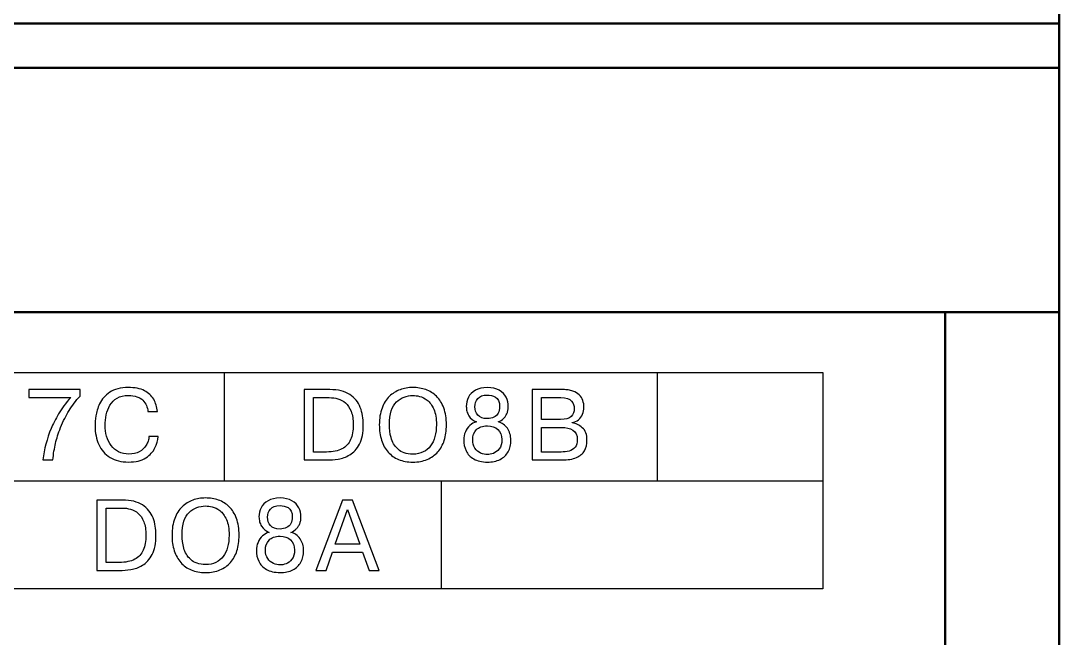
# Model space of a CAD drawing. Header units: millimetres. Extents: x 3520 to 8864, y 403 to 1747.
# Drawn here: x 7362.3 to 7380.53, y 1177.12 to 1187.97 of the extents above; entities that cross this region are included whole.
import ezdxf

# ---------------------------------------------------------------- set-up
doc = ezdxf.new("R2010")
doc.units = ezdxf.units.MM
doc.layers.add('main', color=5, linetype='Continuous', lineweight=50)
doc.layers.add('text', color=250, linetype='Continuous')

msp = doc.modelspace()

# ---------------------------------------------------------------- linework, layer by layer
at = {"layer": 'main', "color": 0, "linetype": 'Continuous'}
for p, q in [((7380.534, 1227.136, 1518.358), (7380.534, 1187.917, 1518.358)), ((7317.534, 1187.917, 1518.358), (7380.534, 1187.917, 1518.358)), ((7380.534, 1187.917, 1518.358), (7380.534, 1187.143, 1518.358)), ((7380.534, 1187.143, 1518.358), (7317.534, 1187.143, 1518.358)), ((7380.534, 1187.143, 1518.358), (7380.534, 1182.85, 1518.358)), ((7317.534, 1182.85, 1518.358), (7380.534, 1182.85, 1518.358)), ((7378.534, 1176.85, 1518.358), (7378.534, 1182.85, 1518.358)), ((7380.534, 1160.65, 1518.358), (7380.534, 1182.85, 1518.358))]:
    msp.add_line(p, q, dxfattribs=at)
at = {"layer": 'text', "color": 0}
for points, knots in [([(7321.181, 1177.988, 1518.358), (7321.181, 1177.988, 1518.358), (7376.381, 1177.988, 1518.358), (7376.381, 1177.988, 1518.358), (7376.381, 1177.988, 1518.358), (7376.381, 1177.988, 1518.358), (7376.381, 1181.788, 1518.358), (7376.381, 1181.788, 1518.358), (7376.381, 1181.788, 1518.358), (7376.381, 1181.788, 1518.358), (7321.181, 1181.788, 1518.358), (7321.181, 1181.788, 1518.358), (7321.181, 1181.788, 1518.358), (7321.181, 1181.788, 1518.358), (7321.181, 1177.988, 1518.358), (7321.181, 1177.988, 1518.358)], [0, 0, 0, 0, 0.25, 0.25, 0.25, 0.25, 0.5, 0.5, 0.5, 0.5, 0.75, 0.75, 0.75, 0.75, 1, 1, 1, 1]), ([(7362.441, 1181.349, 1518.358), (7362.441, 1181.349, 1518.358), (7362.441, 1181.489, 1518.358), (7362.441, 1181.489, 1518.358), (7362.441, 1181.489, 1518.358), (7362.441, 1181.489, 1518.358), (7363.342, 1181.489, 1518.358), (7363.342, 1181.489, 1518.358), (7363.342, 1181.489, 1518.358), (7363.342, 1181.489, 1518.358), (7363.342, 1181.376, 1518.358), (7363.342, 1181.376, 1518.358), (7363.342, 1181.376, 1518.358), (7363.306, 1181.336, 1518.358), (7363.271, 1181.294, 1518.358), (7363.238, 1181.249, 1518.358), (7363.238, 1181.249, 1518.358), (7363.206, 1181.208, 1518.358), (7363.177, 1181.165, 1518.358), (7363.15, 1181.122, 1518.358), (7363.15, 1181.122, 1518.358), (7363.123, 1181.078, 1518.358), (7363.097, 1181.032, 1518.358), (7363.073, 1180.983, 1518.358), (7363.073, 1180.983, 1518.358), (7363.048, 1180.934, 1518.358), (7363.024, 1180.881, 1518.358), (7363, 1180.822, 1518.358), (7363, 1180.822, 1518.358), (7362.961, 1180.724, 1518.358), (7362.932, 1180.631, 1518.358), (7362.912, 1180.545, 1518.358), (7362.912, 1180.545, 1518.358), (7362.892, 1180.46, 1518.358), (7362.876, 1180.362, 1518.358), (7362.864, 1180.254, 1518.358), (7362.864, 1180.254, 1518.358), (7362.864, 1180.254, 1518.358), (7362.688, 1180.254, 1518.358), (7362.688, 1180.254, 1518.358), (7362.688, 1180.254, 1518.358), (7362.712, 1180.443, 1518.358), (7362.761, 1180.627, 1518.358), (7362.836, 1180.808, 1518.358), (7362.836, 1180.808, 1518.358), (7362.85, 1180.842, 1518.358), (7362.869, 1180.882, 1518.358), (7362.893, 1180.928, 1518.358), (7362.893, 1180.928, 1518.358), (7362.916, 1180.973, 1518.358), (7362.941, 1181.019, 1518.358), (7362.967, 1181.065, 1518.358), (7362.967, 1181.065, 1518.358), (7363.021, 1181.159, 1518.358), (7363.091, 1181.254, 1518.358), (7363.18, 1181.349, 1518.358), (7363.18, 1181.349, 1518.358), (7363.18, 1181.349, 1518.358), (7362.441, 1181.349, 1518.358), (7362.441, 1181.349, 1518.358)], [0, 0, 0, 0, 0.066667, 0.066667, 0.066667, 0.066667, 0.133333, 0.133333, 0.133333, 0.133333, 0.2, 0.2, 0.2, 0.2, 0.266667, 0.266667, 0.266667, 0.266667, 0.333333, 0.333333, 0.333333, 0.333333, 0.4, 0.4, 0.4, 0.4, 0.466667, 0.466667, 0.466667, 0.466667, 0.533333, 0.533333, 0.533333, 0.533333, 0.6, 0.6, 0.6, 0.6, 0.666667, 0.666667, 0.666667, 0.666667, 0.733333, 0.733333, 0.733333, 0.733333, 0.8, 0.8, 0.8, 0.8, 0.866667, 0.866667, 0.866667, 0.866667, 0.933333, 0.933333, 0.933333, 0.933333, 1, 1, 1, 1]), ([(7364.551, 1180.663, 1518.358), (7364.551, 1180.663, 1518.358), (7364.717, 1180.663, 1518.358), (7364.717, 1180.663, 1518.358), (7364.717, 1180.663, 1518.358), (7364.709, 1180.597, 1518.358), (7364.69, 1180.531, 1518.358), (7364.658, 1180.465, 1518.358), (7364.658, 1180.465, 1518.358), (7364.626, 1180.399, 1518.358), (7364.573, 1180.341, 1518.358), (7364.497, 1180.291, 1518.358), (7364.497, 1180.291, 1518.358), (7364.421, 1180.241, 1518.358), (7364.32, 1180.217, 1518.358), (7364.194, 1180.217, 1518.358), (7364.194, 1180.217, 1518.358), (7364.066, 1180.217, 1518.358), (7363.958, 1180.244, 1518.358), (7363.87, 1180.298, 1518.358), (7363.87, 1180.298, 1518.358), (7363.782, 1180.352, 1518.358), (7363.716, 1180.428, 1518.358), (7363.672, 1180.523, 1518.358), (7363.672, 1180.523, 1518.358), (7363.65, 1180.572, 1518.358), (7363.634, 1180.623, 1518.358), (7363.623, 1180.676, 1518.358), (7363.623, 1180.676, 1518.358), (7363.612, 1180.729, 1518.358), (7363.607, 1180.787, 1518.358), (7363.607, 1180.85, 1518.358), (7363.607, 1180.85, 1518.358), (7363.607, 1180.904, 1518.358), (7363.611, 1180.963, 1518.358), (7363.62, 1181.028, 1518.358), (7363.62, 1181.028, 1518.358), (7363.628, 1181.092, 1518.358), (7363.651, 1181.164, 1518.358), (7363.687, 1181.242, 1518.358), (7363.687, 1181.242, 1518.358), (7363.724, 1181.32, 1518.358), (7363.783, 1181.387, 1518.358), (7363.864, 1181.443, 1518.358), (7363.864, 1181.443, 1518.358), (7363.947, 1181.498, 1518.358), (7364.054, 1181.526, 1518.358), (7364.189, 1181.526, 1518.358), (7364.189, 1181.526, 1518.358), (7364.304, 1181.526, 1518.358), (7364.399, 1181.507, 1518.358), (7364.472, 1181.47, 1518.358), (7364.472, 1181.47, 1518.358), (7364.546, 1181.433, 1518.358), (7364.6, 1181.382, 1518.358), (7364.636, 1181.319, 1518.358), (7364.636, 1181.319, 1518.358), (7364.671, 1181.256, 1518.358), (7364.693, 1181.185, 1518.358), (7364.701, 1181.107, 1518.358), (7364.701, 1181.107, 1518.358), (7364.701, 1181.107, 1518.358), (7364.535, 1181.107, 1518.358), (7364.535, 1181.107, 1518.358), (7364.535, 1181.107, 1518.358), (7364.528, 1181.18, 1518.358), (7364.498, 1181.245, 1518.358), (7364.446, 1181.302, 1518.358), (7364.446, 1181.302, 1518.358), (7364.393, 1181.358, 1518.358), (7364.307, 1181.386, 1518.358), (7364.189, 1181.386, 1518.358), (7364.189, 1181.386, 1518.358), (7364.11, 1181.386, 1518.358), (7364.045, 1181.371, 1518.358), (7363.992, 1181.34, 1518.358), (7363.992, 1181.34, 1518.358), (7363.94, 1181.309, 1518.358), (7363.898, 1181.269, 1518.358), (7363.867, 1181.217, 1518.358), (7363.867, 1181.217, 1518.358), (7363.837, 1181.166, 1518.358), (7363.815, 1181.11, 1518.358), (7363.802, 1181.047, 1518.358), (7363.802, 1181.047, 1518.358), (7363.79, 1180.985, 1518.358), (7363.783, 1180.922, 1518.358), (7363.783, 1180.858, 1518.358), (7363.783, 1180.858, 1518.358), (7363.783, 1180.793, 1518.358), (7363.792, 1180.731, 1518.358), (7363.809, 1180.671, 1518.358), (7363.809, 1180.671, 1518.358), (7363.826, 1180.61, 1518.358), (7363.852, 1180.556, 1518.358), (7363.888, 1180.508, 1518.358), (7363.888, 1180.508, 1518.358), (7363.923, 1180.461, 1518.358), (7363.966, 1180.425, 1518.358), (7364.02, 1180.397, 1518.358), (7364.02, 1180.397, 1518.358), (7364.073, 1180.37, 1518.358), (7364.133, 1180.356, 1518.358), (7364.202, 1180.356, 1518.358), (7364.202, 1180.356, 1518.358), (7364.271, 1180.356, 1518.358), (7364.332, 1180.37, 1518.358), (7364.383, 1180.399, 1518.358), (7364.383, 1180.399, 1518.358), (7364.435, 1180.428, 1518.358), (7364.474, 1180.465, 1518.358), (7364.503, 1180.511, 1518.358), (7364.503, 1180.511, 1518.358), (7364.518, 1180.537, 1518.358), (7364.53, 1180.562, 1518.358), (7364.538, 1180.586, 1518.358), (7364.538, 1180.586, 1518.358), (7364.547, 1180.611, 1518.358), (7364.551, 1180.637, 1518.358), (7364.551, 1180.663, 1518.358)], [0, 0, 0, 0, 0.033333, 0.033333, 0.033333, 0.033333, 0.066667, 0.066667, 0.066667, 0.066667, 0.1, 0.1, 0.1, 0.1, 0.133333, 0.133333, 0.133333, 0.133333, 0.166667, 0.166667, 0.166667, 0.166667, 0.2, 0.2, 0.2, 0.2, 0.233333, 0.233333, 0.233333, 0.233333, 0.266667, 0.266667, 0.266667, 0.266667, 0.3, 0.3, 0.3, 0.3, 0.333333, 0.333333, 0.333333, 0.333333, 0.366667, 0.366667, 0.366667, 0.366667, 0.4, 0.4, 0.4, 0.4, 0.433333, 0.433333, 0.433333, 0.433333, 0.466667, 0.466667, 0.466667, 0.466667, 0.5, 0.5, 0.5, 0.5, 0.533333, 0.533333, 0.533333, 0.533333, 0.566667, 0.566667, 0.566667, 0.566667, 0.6, 0.6, 0.6, 0.6, 0.633333, 0.633333, 0.633333, 0.633333, 0.666667, 0.666667, 0.666667, 0.666667, 0.7, 0.7, 0.7, 0.7, 0.733333, 0.733333, 0.733333, 0.733333, 0.766667, 0.766667, 0.766667, 0.766667, 0.8, 0.8, 0.8, 0.8, 0.833333, 0.833333, 0.833333, 0.833333, 0.866667, 0.866667, 0.866667, 0.866667, 0.9, 0.9, 0.9, 0.9, 0.933333, 0.933333, 0.933333, 0.933333, 0.966667, 0.966667, 0.966667, 0.966667, 1, 1, 1, 1]), ([(7367.275, 1181.489, 1518.358), (7367.275, 1181.489, 1518.358), (7367.729, 1181.489, 1518.358), (7367.729, 1181.489, 1518.358), (7367.729, 1181.489, 1518.358), (7367.874, 1181.489, 1518.358), (7367.991, 1181.46, 1518.358), (7368.078, 1181.402, 1518.358), (7368.078, 1181.402, 1518.358), (7368.166, 1181.344, 1518.358), (7368.228, 1181.269, 1518.358), (7368.263, 1181.177, 1518.358), (7368.263, 1181.177, 1518.358), (7368.299, 1181.084, 1518.358), (7368.316, 1180.983, 1518.358), (7368.316, 1180.875, 1518.358), (7368.316, 1180.875, 1518.358), (7368.316, 1180.733, 1518.358), (7368.294, 1180.619, 1518.358), (7368.248, 1180.532, 1518.358), (7368.248, 1180.532, 1518.358), (7368.203, 1180.446, 1518.358), (7368.146, 1180.383, 1518.358), (7368.078, 1180.343, 1518.358), (7368.078, 1180.343, 1518.358), (7368.044, 1180.324, 1518.358), (7368.01, 1180.308, 1518.358), (7367.977, 1180.296, 1518.358), (7367.977, 1180.296, 1518.358), (7367.943, 1180.283, 1518.358), (7367.91, 1180.274, 1518.358), (7367.875, 1180.269, 1518.358), (7367.875, 1180.269, 1518.358), (7367.808, 1180.259, 1518.358), (7367.739, 1180.254, 1518.358), (7367.667, 1180.254, 1518.358), (7367.667, 1180.254, 1518.358), (7367.667, 1180.254, 1518.358), (7367.275, 1180.254, 1518.358), (7367.275, 1180.254, 1518.358), (7367.275, 1180.254, 1518.358), (7367.275, 1180.254, 1518.358), (7367.275, 1181.489, 1518.358), (7367.275, 1181.489, 1518.358)], [0, 0, 0, 0, 0.090909, 0.090909, 0.090909, 0.090909, 0.181818, 0.181818, 0.181818, 0.181818, 0.272727, 0.272727, 0.272727, 0.272727, 0.363636, 0.363636, 0.363636, 0.363636, 0.454545, 0.454545, 0.454545, 0.454545, 0.545455, 0.545455, 0.545455, 0.545455, 0.636364, 0.636364, 0.636364, 0.636364, 0.727273, 0.727273, 0.727273, 0.727273, 0.818182, 0.818182, 0.818182, 0.818182, 0.909091, 0.909091, 0.909091, 0.909091, 1, 1, 1, 1]), ([(7369.186, 1180.217, 1518.358), (7369.092, 1180.217, 1518.358), (7369.009, 1180.232, 1518.358), (7368.936, 1180.262, 1518.358), (7368.936, 1180.262, 1518.358), (7368.863, 1180.292, 1518.358), (7368.801, 1180.336, 1518.358), (7368.751, 1180.393, 1518.358), (7368.751, 1180.393, 1518.358), (7368.701, 1180.449, 1518.358), (7368.663, 1180.518, 1518.358), (7368.636, 1180.6, 1518.358), (7368.636, 1180.6, 1518.358), (7368.61, 1180.682, 1518.358), (7368.597, 1180.772, 1518.358), (7368.597, 1180.871, 1518.358), (7368.597, 1180.871, 1518.358), (7368.597, 1180.984, 1518.358), (7368.612, 1181.082, 1518.358), (7368.644, 1181.165, 1518.358), (7368.644, 1181.165, 1518.358), (7368.675, 1181.249, 1518.358), (7368.718, 1181.317, 1518.358), (7368.772, 1181.37, 1518.358), (7368.772, 1181.37, 1518.358), (7368.827, 1181.423, 1518.358), (7368.89, 1181.462, 1518.358), (7368.96, 1181.488, 1518.358), (7368.96, 1181.488, 1518.358), (7369.031, 1181.513, 1518.358), (7369.106, 1181.526, 1518.358), (7369.186, 1181.526, 1518.358), (7369.186, 1181.526, 1518.358), (7369.266, 1181.526, 1518.358), (7369.341, 1181.513, 1518.358), (7369.412, 1181.489, 1518.358), (7369.412, 1181.489, 1518.358), (7369.483, 1181.464, 1518.358), (7369.546, 1181.425, 1518.358), (7369.6, 1181.372, 1518.358), (7369.6, 1181.372, 1518.358), (7369.655, 1181.319, 1518.358), (7369.697, 1181.251, 1518.358), (7369.728, 1181.167, 1518.358), (7369.728, 1181.167, 1518.358), (7369.759, 1181.083, 1518.358), (7369.775, 1180.984, 1518.358), (7369.775, 1180.871, 1518.358), (7369.775, 1180.871, 1518.358), (7369.775, 1180.769, 1518.358), (7369.762, 1180.677, 1518.358), (7369.737, 1180.598, 1518.358), (7369.737, 1180.598, 1518.358), (7369.711, 1180.519, 1518.358), (7369.673, 1180.451, 1518.358), (7369.623, 1180.395, 1518.358), (7369.623, 1180.395, 1518.358), (7369.573, 1180.338, 1518.358), (7369.512, 1180.294, 1518.358), (7369.438, 1180.263, 1518.358), (7369.438, 1180.263, 1518.358), (7369.365, 1180.232, 1518.358), (7369.281, 1180.217, 1518.358), (7369.186, 1180.217, 1518.358)], [0, 0, 0, 0, 0.0625, 0.0625, 0.0625, 0.0625, 0.125, 0.125, 0.125, 0.125, 0.1875, 0.1875, 0.1875, 0.1875, 0.25, 0.25, 0.25, 0.25, 0.3125, 0.3125, 0.3125, 0.3125, 0.375, 0.375, 0.375, 0.375, 0.4375, 0.4375, 0.4375, 0.4375, 0.5, 0.5, 0.5, 0.5, 0.5625, 0.5625, 0.5625, 0.5625, 0.625, 0.625, 0.625, 0.625, 0.6875, 0.6875, 0.6875, 0.6875, 0.75, 0.75, 0.75, 0.75, 0.8125, 0.8125, 0.8125, 0.8125, 0.875, 0.875, 0.875, 0.875, 0.9375, 0.9375, 0.9375, 0.9375, 1, 1, 1, 1]), ([(7370.494, 1180.217, 1518.358), (7370.398, 1180.217, 1518.358), (7370.318, 1180.235, 1518.358), (7370.256, 1180.271, 1518.358), (7370.256, 1180.271, 1518.358), (7370.193, 1180.308, 1518.358), (7370.148, 1180.355, 1518.358), (7370.12, 1180.414, 1518.358), (7370.12, 1180.414, 1518.358), (7370.092, 1180.472, 1518.358), (7370.078, 1180.536, 1518.358), (7370.078, 1180.604, 1518.358), (7370.078, 1180.604, 1518.358), (7370.078, 1180.654, 1518.358), (7370.088, 1180.702, 1518.358), (7370.107, 1180.747, 1518.358), (7370.107, 1180.747, 1518.358), (7370.126, 1180.791, 1518.358), (7370.153, 1180.829, 1518.358), (7370.186, 1180.859, 1518.358), (7370.186, 1180.859, 1518.358), (7370.22, 1180.89, 1518.358), (7370.259, 1180.911, 1518.358), (7370.302, 1180.922, 1518.358), (7370.302, 1180.922, 1518.358), (7370.244, 1180.943, 1518.358), (7370.2, 1180.98, 1518.358), (7370.169, 1181.031, 1518.358), (7370.169, 1181.031, 1518.358), (7370.154, 1181.057, 1518.358), (7370.142, 1181.083, 1518.358), (7370.135, 1181.11, 1518.358), (7370.135, 1181.11, 1518.358), (7370.127, 1181.136, 1518.358), (7370.124, 1181.165, 1518.358), (7370.124, 1181.194, 1518.358), (7370.124, 1181.194, 1518.358), (7370.124, 1181.251, 1518.358), (7370.136, 1181.304, 1518.358), (7370.161, 1181.354, 1518.358), (7370.161, 1181.354, 1518.358), (7370.186, 1181.404, 1518.358), (7370.226, 1181.446, 1518.358), (7370.283, 1181.478, 1518.358), (7370.283, 1181.478, 1518.358), (7370.338, 1181.51, 1518.358), (7370.409, 1181.526, 1518.358), (7370.494, 1181.526, 1518.358), (7370.494, 1181.526, 1518.358), (7370.578, 1181.526, 1518.358), (7370.648, 1181.51, 1518.358), (7370.703, 1181.478, 1518.358), (7370.703, 1181.478, 1518.358), (7370.758, 1181.446, 1518.358), (7370.799, 1181.405, 1518.358), (7370.823, 1181.355, 1518.358), (7370.823, 1181.355, 1518.358), (7370.848, 1181.305, 1518.358), (7370.861, 1181.251, 1518.358), (7370.861, 1181.194, 1518.358), (7370.861, 1181.194, 1518.358), (7370.861, 1181.172, 1518.358), (7370.859, 1181.151, 1518.358), (7370.856, 1181.132, 1518.358), (7370.856, 1181.132, 1518.358), (7370.852, 1181.113, 1518.358), (7370.847, 1181.094, 1518.358), (7370.839, 1181.075, 1518.358), (7370.839, 1181.075, 1518.358), (7370.831, 1181.057, 1518.358), (7370.822, 1181.04, 1518.358), (7370.812, 1181.024, 1518.358), (7370.812, 1181.024, 1518.358), (7370.802, 1181.008, 1518.358), (7370.791, 1180.994, 1518.358), (7370.777, 1180.981, 1518.358), (7370.777, 1180.981, 1518.358), (7370.751, 1180.957, 1518.358), (7370.721, 1180.937, 1518.358), (7370.684, 1180.922, 1518.358), (7370.684, 1180.922, 1518.358), (7370.75, 1180.906, 1518.358), (7370.804, 1180.868, 1518.358), (7370.845, 1180.81, 1518.358), (7370.845, 1180.81, 1518.358), (7370.886, 1180.751, 1518.358), (7370.906, 1180.682, 1518.358), (7370.906, 1180.603, 1518.358), (7370.906, 1180.603, 1518.358), (7370.906, 1180.563, 1518.358), (7370.903, 1180.526, 1518.358), (7370.895, 1180.493, 1518.358), (7370.895, 1180.493, 1518.358), (7370.888, 1180.46, 1518.358), (7370.876, 1180.429, 1518.358), (7370.858, 1180.398, 1518.358), (7370.858, 1180.398, 1518.358), (7370.826, 1180.341, 1518.358), (7370.779, 1180.296, 1518.358), (7370.717, 1180.264, 1518.358), (7370.717, 1180.264, 1518.358), (7370.656, 1180.233, 1518.358), (7370.581, 1180.217, 1518.358), (7370.494, 1180.217, 1518.358)], [0, 0, 0, 0, 0.038462, 0.038462, 0.038462, 0.038462, 0.076923, 0.076923, 0.076923, 0.076923, 0.115385, 0.115385, 0.115385, 0.115385, 0.153846, 0.153846, 0.153846, 0.153846, 0.192308, 0.192308, 0.192308, 0.192308, 0.230769, 0.230769, 0.230769, 0.230769, 0.269231, 0.269231, 0.269231, 0.269231, 0.307692, 0.307692, 0.307692, 0.307692, 0.346154, 0.346154, 0.346154, 0.346154, 0.384615, 0.384615, 0.384615, 0.384615, 0.423077, 0.423077, 0.423077, 0.423077, 0.461538, 0.461538, 0.461538, 0.461538, 0.5, 0.5, 0.5, 0.5, 0.538462, 0.538462, 0.538462, 0.538462, 0.576923, 0.576923, 0.576923, 0.576923, 0.615385, 0.615385, 0.615385, 0.615385, 0.653846, 0.653846, 0.653846, 0.653846, 0.692308, 0.692308, 0.692308, 0.692308, 0.730769, 0.730769, 0.730769, 0.730769, 0.769231, 0.769231, 0.769231, 0.769231, 0.807692, 0.807692, 0.807692, 0.807692, 0.846154, 0.846154, 0.846154, 0.846154, 0.884615, 0.884615, 0.884615, 0.884615, 0.923077, 0.923077, 0.923077, 0.923077, 0.961538, 0.961538, 0.961538, 0.961538, 1, 1, 1, 1]), ([(7371.279, 1181.489, 1518.358), (7371.279, 1181.489, 1518.358), (7371.821, 1181.489, 1518.358), (7371.821, 1181.489, 1518.358), (7371.821, 1181.489, 1518.358), (7371.855, 1181.489, 1518.358), (7371.887, 1181.487, 1518.358), (7371.914, 1181.483, 1518.358), (7371.914, 1181.483, 1518.358), (7371.942, 1181.479, 1518.358), (7371.968, 1181.472, 1518.358), (7371.993, 1181.464, 1518.358), (7371.993, 1181.464, 1518.358), (7372.04, 1181.448, 1518.358), (7372.078, 1181.426, 1518.358), (7372.107, 1181.397, 1518.358), (7372.107, 1181.397, 1518.358), (7372.136, 1181.369, 1518.358), (7372.157, 1181.336, 1518.358), (7372.17, 1181.299, 1518.358), (7372.17, 1181.299, 1518.358), (7372.183, 1181.262, 1518.358), (7372.19, 1181.22, 1518.358), (7372.19, 1181.175, 1518.358), (7372.19, 1181.175, 1518.358), (7372.19, 1181.134, 1518.358), (7372.181, 1181.095, 1518.358), (7372.165, 1181.057, 1518.358), (7372.165, 1181.057, 1518.358), (7372.149, 1181.02, 1518.358), (7372.125, 1180.988, 1518.358), (7372.093, 1180.961, 1518.358), (7372.093, 1180.961, 1518.358), (7372.061, 1180.935, 1518.358), (7372.024, 1180.918, 1518.358), (7371.983, 1180.91, 1518.358), (7371.983, 1180.91, 1518.358), (7371.983, 1180.91, 1518.358), (7371.983, 1180.905, 1518.358), (7371.983, 1180.905, 1518.358), (7371.983, 1180.905, 1518.358), (7372.047, 1180.895, 1518.358), (7372.107, 1180.866, 1518.358), (7372.161, 1180.82, 1518.358), (7372.161, 1180.82, 1518.358), (7372.216, 1180.774, 1518.358), (7372.243, 1180.7, 1518.358), (7372.243, 1180.598, 1518.358), (7372.243, 1180.598, 1518.358), (7372.243, 1180.529, 1518.358), (7372.228, 1180.468, 1518.358), (7372.199, 1180.417, 1518.358), (7372.199, 1180.417, 1518.358), (7372.17, 1180.365, 1518.358), (7372.122, 1180.326, 1518.358), (7372.057, 1180.297, 1518.358), (7372.057, 1180.297, 1518.358), (7371.991, 1180.268, 1518.358), (7371.906, 1180.254, 1518.358), (7371.802, 1180.254, 1518.358), (7371.802, 1180.254, 1518.358), (7371.802, 1180.254, 1518.358), (7371.279, 1180.254, 1518.358), (7371.279, 1180.254, 1518.358), (7371.279, 1180.254, 1518.358), (7371.279, 1180.254, 1518.358), (7371.279, 1181.489, 1518.358), (7371.279, 1181.489, 1518.358)], [0, 0, 0, 0, 0.058824, 0.058824, 0.058824, 0.058824, 0.117647, 0.117647, 0.117647, 0.117647, 0.176471, 0.176471, 0.176471, 0.176471, 0.235294, 0.235294, 0.235294, 0.235294, 0.294118, 0.294118, 0.294118, 0.294118, 0.352941, 0.352941, 0.352941, 0.352941, 0.411765, 0.411765, 0.411765, 0.411765, 0.470588, 0.470588, 0.470588, 0.470588, 0.529412, 0.529412, 0.529412, 0.529412, 0.588235, 0.588235, 0.588235, 0.588235, 0.647059, 0.647059, 0.647059, 0.647059, 0.705882, 0.705882, 0.705882, 0.705882, 0.764706, 0.764706, 0.764706, 0.764706, 0.823529, 0.823529, 0.823529, 0.823529, 0.882353, 0.882353, 0.882353, 0.882353, 0.941176, 0.941176, 0.941176, 0.941176, 1, 1, 1, 1]), ([(7367.441, 1181.349, 1518.358), (7367.441, 1181.349, 1518.358), (7367.441, 1180.393, 1518.358), (7367.441, 1180.393, 1518.358), (7367.441, 1180.393, 1518.358), (7367.441, 1180.393, 1518.358), (7367.672, 1180.393, 1518.358), (7367.672, 1180.393, 1518.358), (7367.672, 1180.393, 1518.358), (7367.782, 1180.393, 1518.358), (7367.872, 1180.412, 1518.358), (7367.941, 1180.449, 1518.358), (7367.941, 1180.449, 1518.358), (7368.011, 1180.486, 1518.358), (7368.061, 1180.54, 1518.358), (7368.093, 1180.611, 1518.358), (7368.093, 1180.611, 1518.358), (7368.124, 1180.682, 1518.358), (7368.14, 1180.769, 1518.358), (7368.14, 1180.871, 1518.358), (7368.14, 1180.871, 1518.358), (7368.14, 1180.966, 1518.358), (7368.127, 1181.045, 1518.358), (7368.102, 1181.108, 1518.358), (7368.102, 1181.108, 1518.358), (7368.077, 1181.171, 1518.358), (7368.044, 1181.22, 1518.358), (7368.004, 1181.255, 1518.358), (7368.004, 1181.255, 1518.358), (7367.963, 1181.29, 1518.358), (7367.919, 1181.315, 1518.358), (7367.87, 1181.329, 1518.358), (7367.87, 1181.329, 1518.358), (7367.821, 1181.342, 1518.358), (7367.771, 1181.349, 1518.358), (7367.719, 1181.349, 1518.358), (7367.719, 1181.349, 1518.358), (7367.719, 1181.349, 1518.358), (7367.441, 1181.349, 1518.358), (7367.441, 1181.349, 1518.358)], [0, 0, 0, 0, 0.1, 0.1, 0.1, 0.1, 0.2, 0.2, 0.2, 0.2, 0.3, 0.3, 0.3, 0.3, 0.4, 0.4, 0.4, 0.4, 0.5, 0.5, 0.5, 0.5, 0.6, 0.6, 0.6, 0.6, 0.7, 0.7, 0.7, 0.7, 0.8, 0.8, 0.8, 0.8, 0.9, 0.9, 0.9, 0.9, 1, 1, 1, 1]), ([(7369.186, 1180.356, 1518.358), (7369.254, 1180.356, 1518.358), (7369.315, 1180.369, 1518.358), (7369.368, 1180.394, 1518.358), (7369.368, 1180.394, 1518.358), (7369.42, 1180.42, 1518.358), (7369.463, 1180.455, 1518.358), (7369.497, 1180.5, 1518.358), (7369.497, 1180.5, 1518.358), (7369.531, 1180.545, 1518.358), (7369.557, 1180.599, 1518.358), (7369.574, 1180.663, 1518.358), (7369.574, 1180.663, 1518.358), (7369.59, 1180.727, 1518.358), (7369.599, 1180.796, 1518.358), (7369.599, 1180.871, 1518.358), (7369.599, 1180.871, 1518.358), (7369.599, 1180.984, 1518.358), (7369.583, 1181.075, 1518.358), (7369.552, 1181.146, 1518.358), (7369.552, 1181.146, 1518.358), (7369.521, 1181.217, 1518.358), (7369.483, 1181.269, 1518.358), (7369.437, 1181.304, 1518.358), (7369.437, 1181.304, 1518.358), (7369.392, 1181.338, 1518.358), (7369.348, 1181.36, 1518.358), (7369.304, 1181.371, 1518.358), (7369.304, 1181.371, 1518.358), (7369.261, 1181.381, 1518.358), (7369.222, 1181.386, 1518.358), (7369.186, 1181.386, 1518.358), (7369.186, 1181.386, 1518.358), (7369.077, 1181.386, 1518.358), (7368.981, 1181.349, 1518.358), (7368.898, 1181.273, 1518.358), (7368.898, 1181.273, 1518.358), (7368.815, 1181.197, 1518.358), (7368.773, 1181.064, 1518.358), (7368.773, 1180.871, 1518.358), (7368.773, 1180.871, 1518.358), (7368.773, 1180.798, 1518.358), (7368.783, 1180.723, 1518.358), (7368.803, 1180.646, 1518.358), (7368.803, 1180.646, 1518.358), (7368.823, 1180.569, 1518.358), (7368.864, 1180.501, 1518.358), (7368.925, 1180.443, 1518.358), (7368.925, 1180.443, 1518.358), (7368.986, 1180.385, 1518.358), (7369.073, 1180.356, 1518.358), (7369.186, 1180.356, 1518.358)], [0, 0, 0, 0, 0.076923, 0.076923, 0.076923, 0.076923, 0.153846, 0.153846, 0.153846, 0.153846, 0.230769, 0.230769, 0.230769, 0.230769, 0.307692, 0.307692, 0.307692, 0.307692, 0.384615, 0.384615, 0.384615, 0.384615, 0.461538, 0.461538, 0.461538, 0.461538, 0.538462, 0.538462, 0.538462, 0.538462, 0.615385, 0.615385, 0.615385, 0.615385, 0.692308, 0.692308, 0.692308, 0.692308, 0.769231, 0.769231, 0.769231, 0.769231, 0.846154, 0.846154, 0.846154, 0.846154, 0.923077, 0.923077, 0.923077, 0.923077, 1, 1, 1, 1]), ([(7370.494, 1180.981, 1518.358), (7370.537, 1180.981, 1518.358), (7370.575, 1180.989, 1518.358), (7370.608, 1181.006, 1518.358), (7370.608, 1181.006, 1518.358), (7370.642, 1181.023, 1518.358), (7370.667, 1181.046, 1518.358), (7370.684, 1181.077, 1518.358), (7370.684, 1181.077, 1518.358), (7370.701, 1181.108, 1518.358), (7370.709, 1181.145, 1518.358), (7370.709, 1181.189, 1518.358), (7370.709, 1181.189, 1518.358), (7370.709, 1181.275, 1518.358), (7370.685, 1181.331, 1518.358), (7370.636, 1181.356, 1518.358), (7370.636, 1181.356, 1518.358), (7370.587, 1181.381, 1518.358), (7370.539, 1181.393, 1518.358), (7370.494, 1181.393, 1518.358), (7370.494, 1181.393, 1518.358), (7370.414, 1181.393, 1518.358), (7370.358, 1181.372, 1518.358), (7370.325, 1181.331, 1518.358), (7370.325, 1181.331, 1518.358), (7370.292, 1181.289, 1518.358), (7370.275, 1181.242, 1518.358), (7370.275, 1181.189, 1518.358), (7370.275, 1181.189, 1518.358), (7370.275, 1181.132, 1518.358), (7370.293, 1181.083, 1518.358), (7370.327, 1181.042, 1518.358), (7370.327, 1181.042, 1518.358), (7370.361, 1181.001, 1518.358), (7370.417, 1180.981, 1518.358), (7370.494, 1180.981, 1518.358)], [0, 0, 0, 0, 0.111111, 0.111111, 0.111111, 0.111111, 0.222222, 0.222222, 0.222222, 0.222222, 0.333333, 0.333333, 0.333333, 0.333333, 0.444444, 0.444444, 0.444444, 0.444444, 0.555556, 0.555556, 0.555556, 0.555556, 0.666667, 0.666667, 0.666667, 0.666667, 0.777778, 0.777778, 0.777778, 0.777778, 0.888889, 0.888889, 0.888889, 0.888889, 1, 1, 1, 1]), ([(7371.445, 1181.349, 1518.358), (7371.445, 1181.349, 1518.358), (7371.445, 1180.965, 1518.358), (7371.445, 1180.965, 1518.358), (7371.445, 1180.965, 1518.358), (7371.445, 1180.965, 1518.358), (7371.779, 1180.965, 1518.358), (7371.779, 1180.965, 1518.358), (7371.779, 1180.965, 1518.358), (7371.867, 1180.965, 1518.358), (7371.929, 1180.983, 1518.358), (7371.965, 1181.02, 1518.358), (7371.965, 1181.02, 1518.358), (7372.002, 1181.056, 1518.358), (7372.02, 1181.102, 1518.358), (7372.02, 1181.157, 1518.358), (7372.02, 1181.157, 1518.358), (7372.02, 1181.204, 1518.358), (7372.005, 1181.248, 1518.358), (7371.973, 1181.289, 1518.358), (7371.973, 1181.289, 1518.358), (7371.942, 1181.329, 1518.358), (7371.879, 1181.349, 1518.358), (7371.784, 1181.349, 1518.358), (7371.784, 1181.349, 1518.358), (7371.784, 1181.349, 1518.358), (7371.445, 1181.349, 1518.358), (7371.445, 1181.349, 1518.358)], [0, 0, 0, 0, 0.142857, 0.142857, 0.142857, 0.142857, 0.285714, 0.285714, 0.285714, 0.285714, 0.428571, 0.428571, 0.428571, 0.428571, 0.571429, 0.571429, 0.571429, 0.571429, 0.714286, 0.714286, 0.714286, 0.714286, 0.857143, 0.857143, 0.857143, 0.857143, 1, 1, 1, 1]), ([(7370.494, 1180.349, 1518.358), (7370.525, 1180.349, 1518.358), (7370.56, 1180.356, 1518.358), (7370.599, 1180.37, 1518.358), (7370.599, 1180.37, 1518.358), (7370.637, 1180.383, 1518.358), (7370.671, 1180.41, 1518.358), (7370.702, 1180.449, 1518.358), (7370.702, 1180.449, 1518.358), (7370.733, 1180.488, 1518.358), (7370.748, 1180.542, 1518.358), (7370.748, 1180.612, 1518.358), (7370.748, 1180.612, 1518.358), (7370.748, 1180.689, 1518.358), (7370.725, 1180.749, 1518.358), (7370.678, 1180.791, 1518.358), (7370.678, 1180.791, 1518.358), (7370.632, 1180.833, 1518.358), (7370.57, 1180.854, 1518.358), (7370.494, 1180.854, 1518.358), (7370.494, 1180.854, 1518.358), (7370.407, 1180.854, 1518.358), (7370.342, 1180.831, 1518.358), (7370.3, 1180.784, 1518.358), (7370.3, 1180.784, 1518.358), (7370.258, 1180.737, 1518.358), (7370.236, 1180.68, 1518.358), (7370.236, 1180.612, 1518.358), (7370.236, 1180.612, 1518.358), (7370.236, 1180.552, 1518.358), (7370.25, 1180.502, 1518.358), (7370.276, 1180.462, 1518.358), (7370.276, 1180.462, 1518.358), (7370.303, 1180.422, 1518.358), (7370.336, 1180.393, 1518.358), (7370.376, 1180.375, 1518.358), (7370.376, 1180.375, 1518.358), (7370.416, 1180.358, 1518.358), (7370.455, 1180.349, 1518.358), (7370.494, 1180.349, 1518.358)], [0, 0, 0, 0, 0.1, 0.1, 0.1, 0.1, 0.2, 0.2, 0.2, 0.2, 0.3, 0.3, 0.3, 0.3, 0.4, 0.4, 0.4, 0.4, 0.5, 0.5, 0.5, 0.5, 0.6, 0.6, 0.6, 0.6, 0.7, 0.7, 0.7, 0.7, 0.8, 0.8, 0.8, 0.8, 0.9, 0.9, 0.9, 0.9, 1, 1, 1, 1]), ([(7371.445, 1180.826, 1518.358), (7371.445, 1180.826, 1518.358), (7371.445, 1180.393, 1518.358), (7371.445, 1180.393, 1518.358), (7371.445, 1180.393, 1518.358), (7371.445, 1180.393, 1518.358), (7371.789, 1180.393, 1518.358), (7371.789, 1180.393, 1518.358), (7371.789, 1180.393, 1518.358), (7371.84, 1180.393, 1518.358), (7371.887, 1180.399, 1518.358), (7371.93, 1180.411, 1518.358), (7371.93, 1180.411, 1518.358), (7371.972, 1180.422, 1518.358), (7372.007, 1180.444, 1518.358), (7372.033, 1180.477, 1518.358), (7372.033, 1180.477, 1518.358), (7372.06, 1180.509, 1518.358), (7372.073, 1180.554, 1518.358), (7372.073, 1180.612, 1518.358), (7372.073, 1180.612, 1518.358), (7372.073, 1180.691, 1518.358), (7372.048, 1180.746, 1518.358), (7371.997, 1180.778, 1518.358), (7371.997, 1180.778, 1518.358), (7371.946, 1180.81, 1518.358), (7371.877, 1180.826, 1518.358), (7371.789, 1180.826, 1518.358), (7371.789, 1180.826, 1518.358), (7371.789, 1180.826, 1518.358), (7371.445, 1180.826, 1518.358), (7371.445, 1180.826, 1518.358)], [0, 0, 0, 0, 0.125, 0.125, 0.125, 0.125, 0.25, 0.25, 0.25, 0.25, 0.375, 0.375, 0.375, 0.375, 0.5, 0.5, 0.5, 0.5, 0.625, 0.625, 0.625, 0.625, 0.75, 0.75, 0.75, 0.75, 0.875, 0.875, 0.875, 0.875, 1, 1, 1, 1]), ([(7363.635, 1179.549, 1518.358), (7363.635, 1179.549, 1518.358), (7364.089, 1179.549, 1518.358), (7364.089, 1179.549, 1518.358), (7364.089, 1179.549, 1518.358), (7364.234, 1179.549, 1518.358), (7364.351, 1179.52, 1518.358), (7364.439, 1179.463, 1518.358), (7364.439, 1179.463, 1518.358), (7364.527, 1179.405, 1518.358), (7364.588, 1179.329, 1518.358), (7364.624, 1179.237, 1518.358), (7364.624, 1179.237, 1518.358), (7364.659, 1179.144, 1518.358), (7364.676, 1179.043, 1518.358), (7364.676, 1178.935, 1518.358), (7364.676, 1178.935, 1518.358), (7364.676, 1178.793, 1518.358), (7364.654, 1178.679, 1518.358), (7364.609, 1178.593, 1518.358), (7364.609, 1178.593, 1518.358), (7364.563, 1178.506, 1518.358), (7364.506, 1178.443, 1518.358), (7364.438, 1178.404, 1518.358), (7364.438, 1178.404, 1518.358), (7364.404, 1178.384, 1518.358), (7364.37, 1178.368, 1518.358), (7364.337, 1178.356, 1518.358), (7364.337, 1178.356, 1518.358), (7364.304, 1178.343, 1518.358), (7364.27, 1178.335, 1518.358), (7364.235, 1178.33, 1518.358), (7364.235, 1178.33, 1518.358), (7364.168, 1178.319, 1518.358), (7364.099, 1178.314, 1518.358), (7364.027, 1178.314, 1518.358), (7364.027, 1178.314, 1518.358), (7364.027, 1178.314, 1518.358), (7363.635, 1178.314, 1518.358), (7363.635, 1178.314, 1518.358), (7363.635, 1178.314, 1518.358), (7363.635, 1178.314, 1518.358), (7363.635, 1179.549, 1518.358), (7363.635, 1179.549, 1518.358)], [0, 0, 0, 0, 0.090909, 0.090909, 0.090909, 0.090909, 0.181818, 0.181818, 0.181818, 0.181818, 0.272727, 0.272727, 0.272727, 0.272727, 0.363636, 0.363636, 0.363636, 0.363636, 0.454545, 0.454545, 0.454545, 0.454545, 0.545455, 0.545455, 0.545455, 0.545455, 0.636364, 0.636364, 0.636364, 0.636364, 0.727273, 0.727273, 0.727273, 0.727273, 0.818182, 0.818182, 0.818182, 0.818182, 0.909091, 0.909091, 0.909091, 0.909091, 1, 1, 1, 1]), ([(7365.546, 1178.277, 1518.358), (7365.452, 1178.277, 1518.358), (7365.369, 1178.292, 1518.358), (7365.296, 1178.322, 1518.358), (7365.296, 1178.322, 1518.358), (7365.223, 1178.352, 1518.358), (7365.162, 1178.396, 1518.358), (7365.111, 1178.453, 1518.358), (7365.111, 1178.453, 1518.358), (7365.061, 1178.509, 1518.358), (7365.023, 1178.579, 1518.358), (7364.996, 1178.66, 1518.358), (7364.996, 1178.66, 1518.358), (7364.97, 1178.742, 1518.358), (7364.957, 1178.832, 1518.358), (7364.957, 1178.932, 1518.358), (7364.957, 1178.932, 1518.358), (7364.957, 1179.044, 1518.358), (7364.972, 1179.142, 1518.358), (7365.004, 1179.226, 1518.358), (7365.004, 1179.226, 1518.358), (7365.035, 1179.309, 1518.358), (7365.078, 1179.377, 1518.358), (7365.133, 1179.43, 1518.358), (7365.133, 1179.43, 1518.358), (7365.187, 1179.483, 1518.358), (7365.25, 1179.522, 1518.358), (7365.321, 1179.548, 1518.358), (7365.321, 1179.548, 1518.358), (7365.392, 1179.573, 1518.358), (7365.466, 1179.586, 1518.358), (7365.546, 1179.586, 1518.358), (7365.546, 1179.586, 1518.358), (7365.626, 1179.586, 1518.358), (7365.701, 1179.574, 1518.358), (7365.773, 1179.549, 1518.358), (7365.773, 1179.549, 1518.358), (7365.844, 1179.524, 1518.358), (7365.906, 1179.485, 1518.358), (7365.961, 1179.432, 1518.358), (7365.961, 1179.432, 1518.358), (7366.015, 1179.38, 1518.358), (7366.057, 1179.311, 1518.358), (7366.089, 1179.227, 1518.358), (7366.089, 1179.227, 1518.358), (7366.119, 1179.143, 1518.358), (7366.135, 1179.045, 1518.358), (7366.135, 1178.932, 1518.358), (7366.135, 1178.932, 1518.358), (7366.135, 1178.829, 1518.358), (7366.122, 1178.738, 1518.358), (7366.097, 1178.659, 1518.358), (7366.097, 1178.659, 1518.358), (7366.071, 1178.579, 1518.358), (7366.033, 1178.511, 1518.358), (7365.983, 1178.455, 1518.358), (7365.983, 1178.455, 1518.358), (7365.933, 1178.398, 1518.358), (7365.872, 1178.355, 1518.358), (7365.799, 1178.323, 1518.358), (7365.799, 1178.323, 1518.358), (7365.725, 1178.293, 1518.358), (7365.641, 1178.277, 1518.358), (7365.546, 1178.277, 1518.358)], [0, 0, 0, 0, 0.0625, 0.0625, 0.0625, 0.0625, 0.125, 0.125, 0.125, 0.125, 0.1875, 0.1875, 0.1875, 0.1875, 0.25, 0.25, 0.25, 0.25, 0.3125, 0.3125, 0.3125, 0.3125, 0.375, 0.375, 0.375, 0.375, 0.4375, 0.4375, 0.4375, 0.4375, 0.5, 0.5, 0.5, 0.5, 0.5625, 0.5625, 0.5625, 0.5625, 0.625, 0.625, 0.625, 0.625, 0.6875, 0.6875, 0.6875, 0.6875, 0.75, 0.75, 0.75, 0.75, 0.8125, 0.8125, 0.8125, 0.8125, 0.875, 0.875, 0.875, 0.875, 0.9375, 0.9375, 0.9375, 0.9375, 1, 1, 1, 1]), ([(7365.546, 1178.417, 1518.358), (7365.615, 1178.417, 1518.358), (7365.675, 1178.429, 1518.358), (7365.728, 1178.454, 1518.358), (7365.728, 1178.454, 1518.358), (7365.78, 1178.48, 1518.358), (7365.824, 1178.515, 1518.358), (7365.857, 1178.56, 1518.358), (7365.857, 1178.56, 1518.358), (7365.892, 1178.605, 1518.358), (7365.917, 1178.659, 1518.358), (7365.934, 1178.723, 1518.358), (7365.934, 1178.723, 1518.358), (7365.951, 1178.787, 1518.358), (7365.959, 1178.856, 1518.358), (7365.959, 1178.932, 1518.358), (7365.959, 1178.932, 1518.358), (7365.959, 1179.044, 1518.358), (7365.944, 1179.136, 1518.358), (7365.912, 1179.206, 1518.358), (7365.912, 1179.206, 1518.358), (7365.881, 1179.277, 1518.358), (7365.843, 1179.329, 1518.358), (7365.797, 1179.364, 1518.358), (7365.797, 1179.364, 1518.358), (7365.752, 1179.398, 1518.358), (7365.708, 1179.421, 1518.358), (7365.665, 1179.431, 1518.358), (7365.665, 1179.431, 1518.358), (7365.622, 1179.441, 1518.358), (7365.582, 1179.446, 1518.358), (7365.546, 1179.446, 1518.358), (7365.546, 1179.446, 1518.358), (7365.437, 1179.446, 1518.358), (7365.342, 1179.409, 1518.358), (7365.258, 1179.333, 1518.358), (7365.258, 1179.333, 1518.358), (7365.175, 1179.258, 1518.358), (7365.133, 1179.124, 1518.358), (7365.133, 1178.932, 1518.358), (7365.133, 1178.932, 1518.358), (7365.133, 1178.858, 1518.358), (7365.143, 1178.783, 1518.358), (7365.164, 1178.706, 1518.358), (7365.164, 1178.706, 1518.358), (7365.184, 1178.629, 1518.358), (7365.224, 1178.562, 1518.358), (7365.285, 1178.504, 1518.358), (7365.285, 1178.504, 1518.358), (7365.347, 1178.446, 1518.358), (7365.433, 1178.417, 1518.358), (7365.546, 1178.417, 1518.358)], [0, 0, 0, 0, 0.076923, 0.076923, 0.076923, 0.076923, 0.153846, 0.153846, 0.153846, 0.153846, 0.230769, 0.230769, 0.230769, 0.230769, 0.307692, 0.307692, 0.307692, 0.307692, 0.384615, 0.384615, 0.384615, 0.384615, 0.461538, 0.461538, 0.461538, 0.461538, 0.538462, 0.538462, 0.538462, 0.538462, 0.615385, 0.615385, 0.615385, 0.615385, 0.692308, 0.692308, 0.692308, 0.692308, 0.769231, 0.769231, 0.769231, 0.769231, 0.846154, 0.846154, 0.846154, 0.846154, 0.923077, 0.923077, 0.923077, 0.923077, 1, 1, 1, 1]), ([(7366.854, 1178.277, 1518.358), (7366.758, 1178.277, 1518.358), (7366.678, 1178.295, 1518.358), (7366.616, 1178.332, 1518.358), (7366.616, 1178.332, 1518.358), (7366.554, 1178.368, 1518.358), (7366.508, 1178.416, 1518.358), (7366.48, 1178.474, 1518.358), (7366.48, 1178.474, 1518.358), (7366.452, 1178.533, 1518.358), (7366.438, 1178.596, 1518.358), (7366.438, 1178.664, 1518.358), (7366.438, 1178.664, 1518.358), (7366.438, 1178.715, 1518.358), (7366.448, 1178.763, 1518.358), (7366.467, 1178.807, 1518.358), (7366.467, 1178.807, 1518.358), (7366.486, 1178.852, 1518.358), (7366.513, 1178.889, 1518.358), (7366.547, 1178.92, 1518.358), (7366.547, 1178.92, 1518.358), (7366.58, 1178.95, 1518.358), (7366.619, 1178.971, 1518.358), (7366.662, 1178.982, 1518.358), (7366.662, 1178.982, 1518.358), (7366.605, 1179.004, 1518.358), (7366.56, 1179.04, 1518.358), (7366.529, 1179.091, 1518.358), (7366.529, 1179.091, 1518.358), (7366.514, 1179.117, 1518.358), (7366.502, 1179.144, 1518.358), (7366.495, 1179.17, 1518.358), (7366.495, 1179.17, 1518.358), (7366.488, 1179.197, 1518.358), (7366.484, 1179.225, 1518.358), (7366.484, 1179.254, 1518.358), (7366.484, 1179.254, 1518.358), (7366.484, 1179.311, 1518.358), (7366.496, 1179.364, 1518.358), (7366.521, 1179.414, 1518.358), (7366.521, 1179.414, 1518.358), (7366.546, 1179.464, 1518.358), (7366.587, 1179.506, 1518.358), (7366.643, 1179.538, 1518.358), (7366.643, 1179.538, 1518.358), (7366.699, 1179.57, 1518.358), (7366.769, 1179.586, 1518.358), (7366.854, 1179.586, 1518.358), (7366.854, 1179.586, 1518.358), (7366.939, 1179.586, 1518.358), (7367.008, 1179.57, 1518.358), (7367.063, 1179.538, 1518.358), (7367.063, 1179.538, 1518.358), (7367.118, 1179.506, 1518.358), (7367.159, 1179.465, 1518.358), (7367.184, 1179.415, 1518.358), (7367.184, 1179.415, 1518.358), (7367.209, 1179.365, 1518.358), (7367.221, 1179.311, 1518.358), (7367.221, 1179.254, 1518.358), (7367.221, 1179.254, 1518.358), (7367.221, 1179.232, 1518.358), (7367.219, 1179.211, 1518.358), (7367.216, 1179.192, 1518.358), (7367.216, 1179.192, 1518.358), (7367.212, 1179.173, 1518.358), (7367.207, 1179.154, 1518.358), (7367.199, 1179.136, 1518.358), (7367.199, 1179.136, 1518.358), (7367.191, 1179.117, 1518.358), (7367.183, 1179.1, 1518.358), (7367.173, 1179.085, 1518.358), (7367.173, 1179.085, 1518.358), (7367.162, 1179.069, 1518.358), (7367.151, 1179.054, 1518.358), (7367.138, 1179.042, 1518.358), (7367.138, 1179.042, 1518.358), (7367.112, 1179.017, 1518.358), (7367.081, 1178.997, 1518.358), (7367.045, 1178.982, 1518.358), (7367.045, 1178.982, 1518.358), (7367.11, 1178.966, 1518.358), (7367.164, 1178.929, 1518.358), (7367.205, 1178.87, 1518.358), (7367.205, 1178.87, 1518.358), (7367.246, 1178.811, 1518.358), (7367.267, 1178.742, 1518.358), (7367.267, 1178.664, 1518.358), (7367.267, 1178.664, 1518.358), (7367.267, 1178.623, 1518.358), (7367.263, 1178.586, 1518.358), (7367.255, 1178.553, 1518.358), (7367.255, 1178.553, 1518.358), (7367.248, 1178.521, 1518.358), (7367.236, 1178.489, 1518.358), (7367.218, 1178.459, 1518.358), (7367.218, 1178.459, 1518.358), (7367.186, 1178.401, 1518.358), (7367.139, 1178.356, 1518.358), (7367.078, 1178.324, 1518.358), (7367.078, 1178.324, 1518.358), (7367.016, 1178.293, 1518.358), (7366.941, 1178.277, 1518.358), (7366.854, 1178.277, 1518.358)], [0, 0, 0, 0, 0.038462, 0.038462, 0.038462, 0.038462, 0.076923, 0.076923, 0.076923, 0.076923, 0.115385, 0.115385, 0.115385, 0.115385, 0.153846, 0.153846, 0.153846, 0.153846, 0.192308, 0.192308, 0.192308, 0.192308, 0.230769, 0.230769, 0.230769, 0.230769, 0.269231, 0.269231, 0.269231, 0.269231, 0.307692, 0.307692, 0.307692, 0.307692, 0.346154, 0.346154, 0.346154, 0.346154, 0.384615, 0.384615, 0.384615, 0.384615, 0.423077, 0.423077, 0.423077, 0.423077, 0.461538, 0.461538, 0.461538, 0.461538, 0.5, 0.5, 0.5, 0.5, 0.538462, 0.538462, 0.538462, 0.538462, 0.576923, 0.576923, 0.576923, 0.576923, 0.615385, 0.615385, 0.615385, 0.615385, 0.653846, 0.653846, 0.653846, 0.653846, 0.692308, 0.692308, 0.692308, 0.692308, 0.730769, 0.730769, 0.730769, 0.730769, 0.769231, 0.769231, 0.769231, 0.769231, 0.807692, 0.807692, 0.807692, 0.807692, 0.846154, 0.846154, 0.846154, 0.846154, 0.884615, 0.884615, 0.884615, 0.884615, 0.923077, 0.923077, 0.923077, 0.923077, 0.961538, 0.961538, 0.961538, 0.961538, 1, 1, 1, 1]), ([(7366.854, 1179.041, 1518.358), (7366.897, 1179.041, 1518.358), (7366.935, 1179.049, 1518.358), (7366.968, 1179.066, 1518.358), (7366.968, 1179.066, 1518.358), (7367.002, 1179.083, 1518.358), (7367.027, 1179.107, 1518.358), (7367.044, 1179.137, 1518.358), (7367.044, 1179.137, 1518.358), (7367.061, 1179.168, 1518.358), (7367.069, 1179.206, 1518.358), (7367.069, 1179.249, 1518.358), (7367.069, 1179.249, 1518.358), (7367.069, 1179.336, 1518.358), (7367.045, 1179.391, 1518.358), (7366.996, 1179.416, 1518.358), (7366.996, 1179.416, 1518.358), (7366.947, 1179.441, 1518.358), (7366.899, 1179.453, 1518.358), (7366.854, 1179.453, 1518.358), (7366.854, 1179.453, 1518.358), (7366.774, 1179.453, 1518.358), (7366.718, 1179.433, 1518.358), (7366.685, 1179.391, 1518.358), (7366.685, 1179.391, 1518.358), (7366.652, 1179.349, 1518.358), (7366.635, 1179.302, 1518.358), (7366.635, 1179.249, 1518.358), (7366.635, 1179.249, 1518.358), (7366.635, 1179.192, 1518.358), (7366.653, 1179.143, 1518.358), (7366.687, 1179.102, 1518.358), (7366.687, 1179.102, 1518.358), (7366.722, 1179.061, 1518.358), (7366.777, 1179.041, 1518.358), (7366.854, 1179.041, 1518.358)], [0, 0, 0, 0, 0.111111, 0.111111, 0.111111, 0.111111, 0.222222, 0.222222, 0.222222, 0.222222, 0.333333, 0.333333, 0.333333, 0.333333, 0.444444, 0.444444, 0.444444, 0.444444, 0.555556, 0.555556, 0.555556, 0.555556, 0.666667, 0.666667, 0.666667, 0.666667, 0.777778, 0.777778, 0.777778, 0.777778, 0.888889, 0.888889, 0.888889, 0.888889, 1, 1, 1, 1]), ([(7367.777, 1178.634, 1518.358), (7367.777, 1178.634, 1518.358), (7367.661, 1178.314, 1518.358), (7367.661, 1178.314, 1518.358), (7367.661, 1178.314, 1518.358), (7367.661, 1178.314, 1518.358), (7367.483, 1178.314, 1518.358), (7367.483, 1178.314, 1518.358), (7367.483, 1178.314, 1518.358), (7367.483, 1178.314, 1518.358), (7367.95, 1179.549, 1518.358), (7367.95, 1179.549, 1518.358), (7367.95, 1179.549, 1518.358), (7367.95, 1179.549, 1518.358), (7368.127, 1179.549, 1518.358), (7368.127, 1179.549, 1518.358), (7368.127, 1179.549, 1518.358), (7368.127, 1179.549, 1518.358), (7368.594, 1178.314, 1518.358), (7368.594, 1178.314, 1518.358), (7368.594, 1178.314, 1518.358), (7368.594, 1178.314, 1518.358), (7368.416, 1178.314, 1518.358), (7368.416, 1178.314, 1518.358), (7368.416, 1178.314, 1518.358), (7368.416, 1178.314, 1518.358), (7368.299, 1178.634, 1518.358), (7368.299, 1178.634, 1518.358), (7368.299, 1178.634, 1518.358), (7368.299, 1178.634, 1518.358), (7367.777, 1178.634, 1518.358), (7367.777, 1178.634, 1518.358)], [0, 0, 0, 0, 0.125, 0.125, 0.125, 0.125, 0.25, 0.25, 0.25, 0.25, 0.375, 0.375, 0.375, 0.375, 0.5, 0.5, 0.5, 0.5, 0.625, 0.625, 0.625, 0.625, 0.75, 0.75, 0.75, 0.75, 0.875, 0.875, 0.875, 0.875, 1, 1, 1, 1]), ([(7363.801, 1179.409, 1518.358), (7363.801, 1179.409, 1518.358), (7363.801, 1178.454, 1518.358), (7363.801, 1178.454, 1518.358), (7363.801, 1178.454, 1518.358), (7363.801, 1178.454, 1518.358), (7364.032, 1178.454, 1518.358), (7364.032, 1178.454, 1518.358), (7364.032, 1178.454, 1518.358), (7364.142, 1178.454, 1518.358), (7364.232, 1178.472, 1518.358), (7364.302, 1178.509, 1518.358), (7364.302, 1178.509, 1518.358), (7364.371, 1178.546, 1518.358), (7364.422, 1178.6, 1518.358), (7364.453, 1178.671, 1518.358), (7364.453, 1178.671, 1518.358), (7364.484, 1178.742, 1518.358), (7364.5, 1178.829, 1518.358), (7364.5, 1178.932, 1518.358), (7364.5, 1178.932, 1518.358), (7364.5, 1179.026, 1518.358), (7364.487, 1179.105, 1518.358), (7364.462, 1179.168, 1518.358), (7364.462, 1179.168, 1518.358), (7364.437, 1179.231, 1518.358), (7364.405, 1179.281, 1518.358), (7364.364, 1179.316, 1518.358), (7364.364, 1179.316, 1518.358), (7364.324, 1179.351, 1518.358), (7364.279, 1179.375, 1518.358), (7364.23, 1179.389, 1518.358), (7364.23, 1179.389, 1518.358), (7364.181, 1179.403, 1518.358), (7364.131, 1179.409, 1518.358), (7364.079, 1179.409, 1518.358), (7364.079, 1179.409, 1518.358), (7364.079, 1179.409, 1518.358), (7363.801, 1179.409, 1518.358), (7363.801, 1179.409, 1518.358)], [0, 0, 0, 0, 0.1, 0.1, 0.1, 0.1, 0.2, 0.2, 0.2, 0.2, 0.3, 0.3, 0.3, 0.3, 0.4, 0.4, 0.4, 0.4, 0.5, 0.5, 0.5, 0.5, 0.6, 0.6, 0.6, 0.6, 0.7, 0.7, 0.7, 0.7, 0.8, 0.8, 0.8, 0.8, 0.9, 0.9, 0.9, 0.9, 1, 1, 1, 1]), ([(7367.823, 1178.773, 1518.358), (7367.823, 1178.773, 1518.358), (7368.253, 1178.773, 1518.358), (7368.253, 1178.773, 1518.358), (7368.253, 1178.773, 1518.358), (7368.253, 1178.773, 1518.358), (7368.038, 1179.381, 1518.358), (7368.038, 1179.381, 1518.358), (7368.038, 1179.381, 1518.358), (7368.038, 1179.381, 1518.358), (7367.823, 1178.773, 1518.358), (7367.823, 1178.773, 1518.358)], [0, 0, 0, 0, 0.333333, 0.333333, 0.333333, 0.333333, 0.666667, 0.666667, 0.666667, 0.666667, 1, 1, 1, 1]), ([(7366.854, 1178.41, 1518.358), (7366.886, 1178.41, 1518.358), (7366.921, 1178.416, 1518.358), (7366.959, 1178.43, 1518.358), (7366.959, 1178.43, 1518.358), (7366.997, 1178.443, 1518.358), (7367.031, 1178.47, 1518.358), (7367.062, 1178.509, 1518.358), (7367.062, 1178.509, 1518.358), (7367.093, 1178.548, 1518.358), (7367.108, 1178.603, 1518.358), (7367.108, 1178.672, 1518.358), (7367.108, 1178.672, 1518.358), (7367.108, 1178.749, 1518.358), (7367.085, 1178.809, 1518.358), (7367.038, 1178.851, 1518.358), (7367.038, 1178.851, 1518.358), (7366.992, 1178.893, 1518.358), (7366.931, 1178.914, 1518.358), (7366.854, 1178.914, 1518.358), (7366.854, 1178.914, 1518.358), (7366.767, 1178.914, 1518.358), (7366.702, 1178.891, 1518.358), (7366.66, 1178.844, 1518.358), (7366.66, 1178.844, 1518.358), (7366.618, 1178.797, 1518.358), (7366.597, 1178.74, 1518.358), (7366.597, 1178.672, 1518.358), (7366.597, 1178.672, 1518.358), (7366.597, 1178.612, 1518.358), (7366.61, 1178.562, 1518.358), (7366.637, 1178.522, 1518.358), (7366.637, 1178.522, 1518.358), (7366.663, 1178.482, 1518.358), (7366.697, 1178.453, 1518.358), (7366.737, 1178.436, 1518.358), (7366.737, 1178.436, 1518.358), (7366.777, 1178.418, 1518.358), (7366.816, 1178.41, 1518.358), (7366.854, 1178.41, 1518.358)], [0, 0, 0, 0, 0.1, 0.1, 0.1, 0.1, 0.2, 0.2, 0.2, 0.2, 0.3, 0.3, 0.3, 0.3, 0.4, 0.4, 0.4, 0.4, 0.5, 0.5, 0.5, 0.5, 0.6, 0.6, 0.6, 0.6, 0.7, 0.7, 0.7, 0.7, 0.8, 0.8, 0.8, 0.8, 0.9, 0.9, 0.9, 0.9, 1, 1, 1, 1])]:
    msp.add_open_spline(points, degree=3, knots=knots, dxfattribs=at)
for points in [[(7365.881, 1179.888, 1518.358), (7365.881, 1179.888, 1518.358), (7365.881, 1181.788, 1518.358), (7365.881, 1181.788, 1518.358)], [(7373.481, 1179.888, 1518.358), (7373.481, 1179.888, 1518.358), (7373.481, 1181.788, 1518.358), (7373.481, 1181.788, 1518.358)], [(7321.181, 1179.888, 1518.358), (7321.181, 1179.888, 1518.358), (7376.381, 1179.888, 1518.358), (7376.381, 1179.888, 1518.358)], [(7369.681, 1179.888, 1518.358), (7369.681, 1179.888, 1518.358), (7369.681, 1177.988, 1518.358), (7369.681, 1177.988, 1518.358)], [(7369.681, 1179.888, 1518.358), (7369.681, 1179.888, 1518.358), (7369.681, 1177.988, 1518.358), (7369.681, 1177.988, 1518.358)]]:
    msp.add_open_spline(points, degree=3, dxfattribs=at)

doc.saveas('drawing.dxf')
